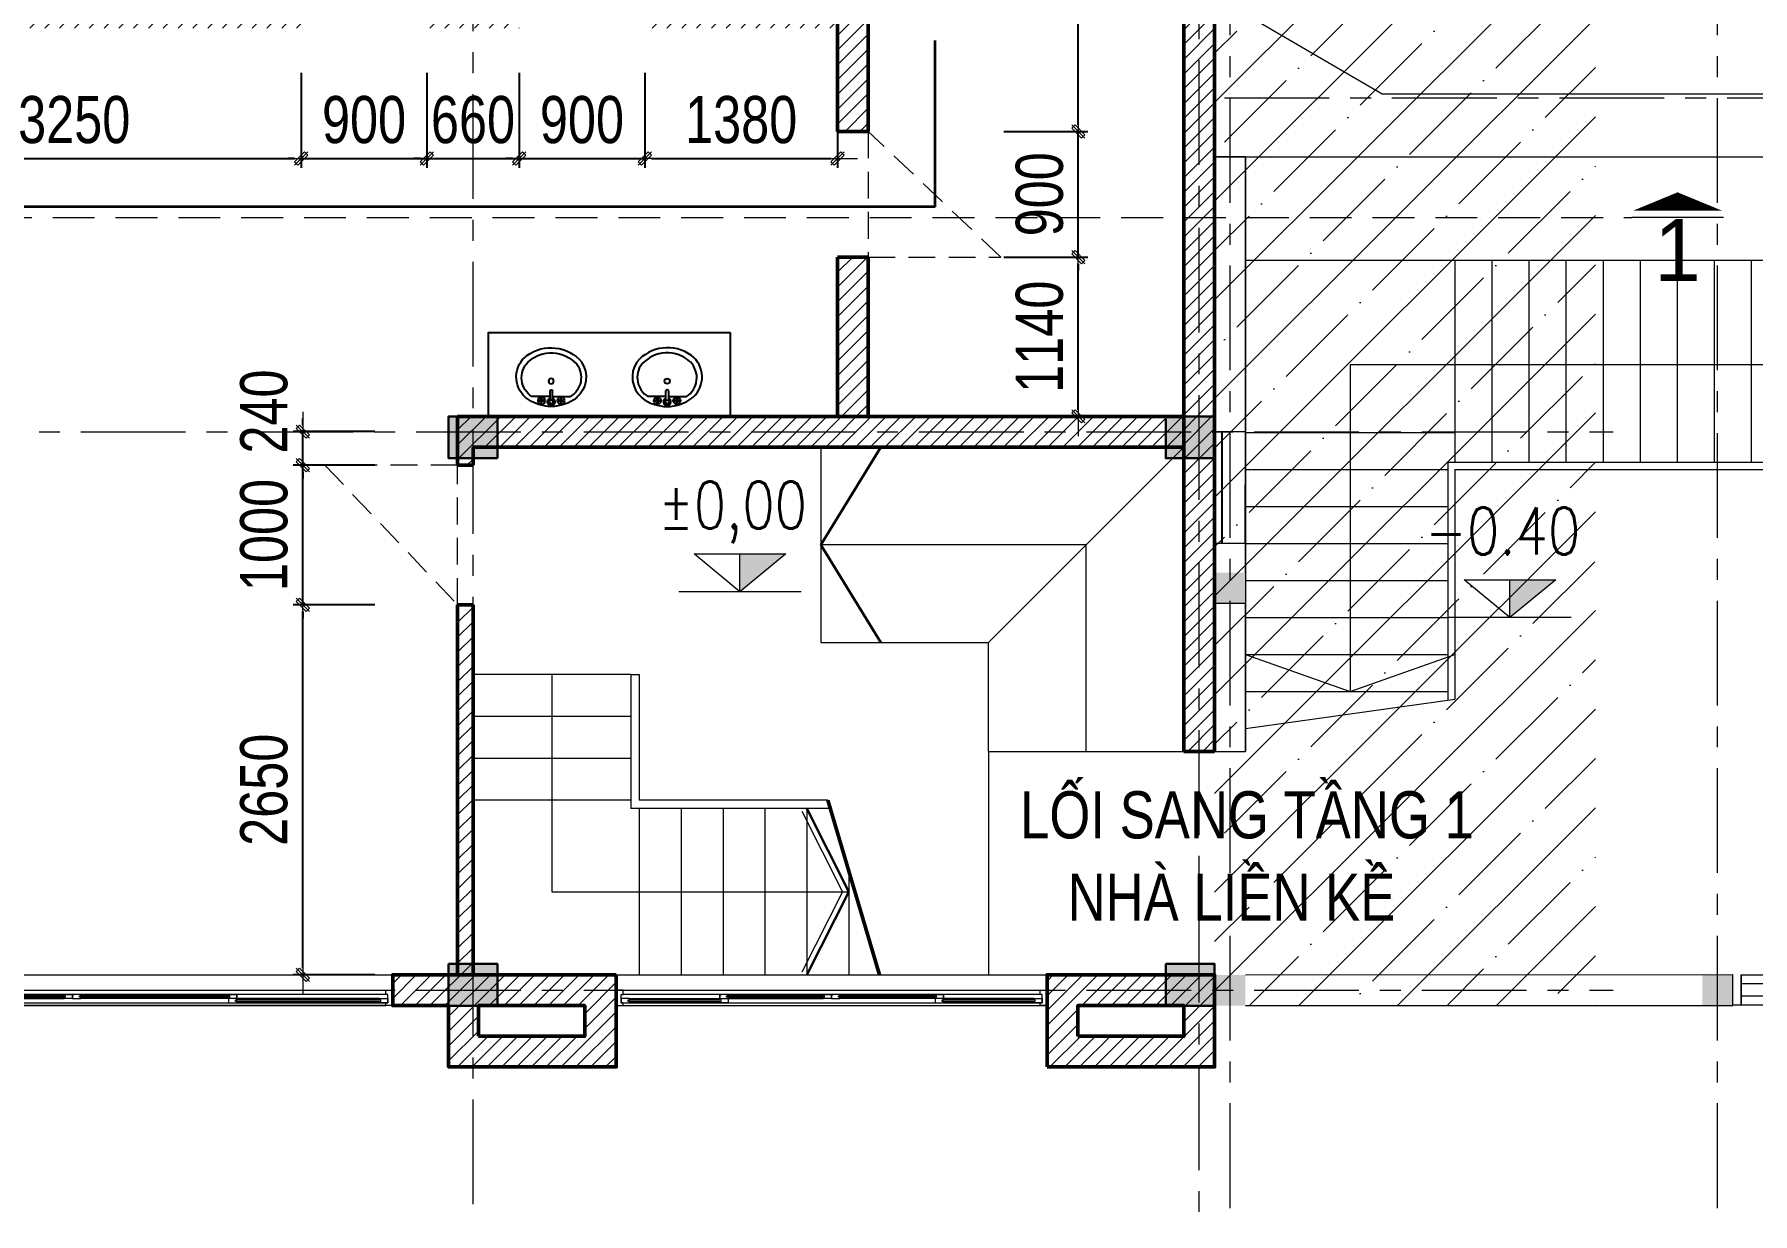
# Model space of a CAD drawing. Header units: millimetres. Extents: x 1109421 to 1726579, y -247837 to 144927.
# Drawn here: x 1579812 to 1592114, y -132245 to -123798 of the extents above; entities that cross this region are included whole.
import ezdxf
from ezdxf.enums import TextEntityAlignment as Align

# ---------------------------------------------------------------- set-up
doc = ezdxf.new("R2010")
doc.units = ezdxf.units.MM
doc.header["$LTSCALE"] = 600
doc.header["$MEASUREMENT"] = 0
for name, pattern in [('00_Hidden', [2.4, 1.6, -0.8]), ('CENTER', [2, 1.25, -0.25, 0.25, -0.25]), ('HIDDEN', [0.375, 0.25, -0.125])]:
    doc.linetypes.add(name, pattern=pattern)
doc.layers.get('0').update_dxf_attribs({"lineweight": 0})
doc.layers.get('Defpoints').update_dxf_attribs({"lineweight": 0})
for name, color, linetype, lineweight in [('0.15_Cua', 144, 'Continuous', 15), ('cat1', 30, 'Continuous', 50), ('cat2', 22, 'Continuous', 30), ('dim', 144, 'Continuous', 13), ('EG Net thay', 7, 'Continuous', 25), ('hatch1', 136, 'Continuous', 9), ('LC Khac', 4, 'Continuous', 9), ('LC MANH DUT', 35, 'HIDDEN', 5), ('LC Text1', 3, 'Continuous', 20), ('LC Text2', 7, 'Continuous', 25), ('manh1', 67, 'Continuous', 13), ('NET-CAT', 3, 'Continuous', 35), ('Noi that', 35, 'Continuous', 9), ('PCCC - CHUA CHAY - ONG D80', 30, 'Continuous', 35), ('thay1', 63, 'Continuous', 18), ('truc', 76, 'CENTER', 9)]:
    doc.layers.add(name, color=color, linetype=linetype, lineweight=lineweight)
doc.layers.add('MANH', color=147, linetype='Continuous')
doc.layers.add('TUONG', color=33, linetype='Continuous')
doc.styles.add('HOATBIF', font='hoatbif.shx', dxfattribs={"width": 0.8})
doc.styles.add('LC 1', font='VHAVANB.TTF')
doc.styles.add('T1', font='Vnsimli.shx', dxfattribs={"width": 0.8})
doc.styles.add('T2', font='VHARIAL.TTF', dxfattribs={"width": 0.8})
doc.dimstyles.new('1-135', dxfattribs={"dimscale": 135, "dimtxt": 2.5, "dimasz": 0.35, "dimexe": 0.5, "dimexo": 0, "dimgap": 0.8, "dimtad": 1, "dimdec": 0, "dimzin": 0, "dimdsep": 46, "dimtxsty": 'HOATBIF', "dimblk1": 'DOT', "dimblk2": 'DOT', "dimsah": 1, "dimcen": -1, "dimdle": 1, "dimclrd": 256, "dimclre": 256, "dimclrt": 4, "dimadec": 3, "dimazin": 2, "dimtfac": 0.333333, "dimtdec": 0, "dimtix": 1, "dimtmove": 2, "dimatfit": 3, "dimldrblk": 'DOT', "dimfxl": 1, "dimtvp": 0.833333, "dimtolj": 1, "dimtzin": 0, "dimarcsym": 0})

# ---------------------------------------------------------------- blocks, each defined once
blk = doc.blocks.new('CSDS')
at = {"layer": 'MANH'}
for p, q in [((-0.08, -0.72), (-1.37, -0.72)), ((-0.83, -0.4), (-0.77, -0.4)), ((-0.83, -0.44), (-0.77, -0.44)), ((-0.71, -0.33), (-0.71, -0.28)), ((-0.71, -0.55), (-0.71, -0.5)), ((-0.67, -0.28), (-0.67, -0.33)), ((-0.67, -0.5), (-0.67, -0.55)), ((-0.6, -0.4), (-0.55, -0.4)), ((-0.6, -0.44), (-0.55, -0.44)), ((-0.08, -1.12), (-0.08, -0.5)), ((0.1, -0.5), (0.1, -1.12)), ((0.1, -0.72), (1.38, -0.72)), ((0.57, -0.4), (0.63, -0.4)), ((0.57, -0.44), (0.63, -0.44)), ((0.69, -0.33), (0.69, -0.28)), ((0.69, -0.55), (0.69, -0.5)), ((0.73, -0.28), (0.73, -0.33)), ((0.73, -0.5), (0.73, -0.55)), ((0.8, -0.4), (0.85, -0.4)), ((0.8, -0.44), (0.85, -0.44))]:
    blk.add_line(p, q, dxfattribs=at)
for centre, major_axis, start_param, end_param in [((0.01, -2.93), (2.07, 2.07), 0.111462, 1.463911), ((-0.54, -2.11), (1.38, 1.38), 1.512976, 3.273685), ((-0.5, -2.07), (-1.14, 1.14), -0.214848, 1.559642), ((-0.69, -0.42), (0.186, 0.186), 5.497787, 11.780972), ((-0.86, -0.42), (0.0309, 0.0309), 5.497787, 11.780972), ((-0.69, -0.42), (0.0619, 0.0619), 5.497787, 11.780972), ((-0.69, -0.42), (-0.0464, 0.0464), 3.926991, 10.210176), ((-0.69, -0.24), (-0.0309, 0.0309), 3.926991, 10.210176), ((-0.69, -0.59), (-0.0309, 0.0309), 3.926991, 10.210176), ((-0.51, -0.42), (0.0309, 0.0309), 5.497787, 11.780972), ((0.01, -0.34), (0.191, 0.191), 4.257288, 9.879879), ((0.01, -0.34), (0.131, 0.131), 4.416969, 9.720198), ((0.01, -0.33), (0.0928, 0.0928), 5.497787, 11.780972), ((0.01, -1.12), (0.0619, 0.0619), 2.356282, 5.4977), ((0.71, -0.42), (0.186, 0.186), 5.497787, 11.780972), ((0.54, -0.42), (0.0309, 0.0309), 5.497787, 11.780972), ((0.71, -0.42), (0.0619, 0.0619), 5.497787, 11.780972), ((0.71, -0.42), (-0.0464, 0.0464), 3.926991, 10.210176), ((0.71, -0.24), (-0.0309, 0.0309), 3.926991, 10.210176), ((0.71, -0.59), (-0.0309, 0.0309), 3.926991, 10.210176), ((0.89, -0.42), (0.0309, 0.0309), 5.497787, 11.780972), ((0.55, -2.08), (1.13, 1.13), 4.862989, 6.520348), ((0.55, -2.12), (1.38, 1.38), 4.922045, 6.353974), ((0.01, -1.82), (0.134, 0.134), 5.497787, 11.780972), ((-0.02, -1.33), (-2.04, 2.04), 1.723621, 3.229353), ((0.01, -1.38), (1.74, 1.74), 3.187795, 4.763099)]:
    blk.add_ellipse(centre, major_axis=major_axis, ratio=1, start_param=start_param, end_param=end_param, dxfattribs=at)
blk = doc.blocks.new('COT BT')
at = {"layer": 'cat2', "ltscale": 2}
h = blk.add_hatch(color=256, dxfattribs=at)
h.dxf.hatch_style = 1
h.paths.add_polyline_path([(240, 190), (-110, 190), (-110, -110), (240, -110)])
blk.add_lwpolyline([(-110, 190), (240, 190), (240, -110), (-110, -110)], close=True, dxfattribs=at)
blk = doc.blocks.new('t 1')
at = {"layer": 'NET-CAT'}
for points in [[(-3380, -6035), (-3600, -6035), (-3600, -5815), (-3380, -5815)], [(-3380, -8915), (-3600, -8915), (-3600, -8695), (-3380, -8695)], [(110, -8915), (-110, -8915), (-110, -8695), (110, -8695)]]:
    blk.add_hatch(color=256, dxfattribs=at).paths.add_polyline_path(points)
at = {"layer": 'LC Khac', "ltscale": 5}
for p, q in [((2019, 4235), (-3150, 4235)), ((-3150, -1335), (-3150, 4235)), ((-2700, -1335), (-2700, 4235)), ((-2700, 4235), (2019, 4235)), ((-2700, -1335), (-3150, -1335)), ((2019, -1335), (-2700, -1335)), ((-3600, -1685), (-2400, -2385)), ((2019, -2030), (1400, -2385)), ((-2400, -2385), (1400, -2385)), ((-3380, -2835), (-3600, -2835)), ((-3600, -2835), (-3380, -2835)), ((-3380, -5185), (-3380, -2835)), ((-3380, -2835), (-1950, -2835)), ((-3380, -2835), (-3380, -7095)), ((-1950, -2835), (2019, -2835)), ((-3380, -3575), (1035, -3575)), ((-1880, -3575), (-1880, -5025)), ((-1615, -3575), (-1615, -5025)), ((-1350, -3575), (-1350, -5025)), ((-1085, -3575), (-1085, -5025)), ((-820, -3575), (-820, -5025)), ((-555, -3575), (-555, -5025)), ((-290, -3575), (-290, -5025)), ((-25, -3575), (-25, -5025)), ((240, -3575), (240, -5025)), ((505, -3575), (505, -5025)), ((770, -3575), (770, -5025)), ((1035, -3575), (1035, -5075)), ((1035, -3575), (2019, -3575)), ((1035, -4325), (-2630, -4325)), ((-2630, -4325), (-2630, -6665)), ((-3380, -4805), (-3600, -4805)), ((-3380, -4810), (-1880, -4810)), ((-3380, -5075), (-1930, -5075)), ((-3380, -5075), (-1930, -5075)), ((-1880, -5075), (-1880, -6720)), ((-1880, -5075), (1035, -5075)), ((-3380, -5340), (-1930, -5340)), ((-3600, -5605), (-3600, -6035)), ((-3380, -5605), (-3600, -5605)), ((-3380, -5815), (-3380, -5605)), ((-3380, -5605), (-1930, -5605)), ((-3380, -5870), (-1930, -5870)), ((-3380, -6135), (-1930, -6135)), ((-3380, -6400), (-1930, -6400)), ((-3380, -6665), (-1930, -6665)), ((-3380, -6930), (-1880, -6720)), ((-3380, -8695), (110, -8693)), ((-110, -8695), (-110, -8693))]:
    blk.add_line(p, q, dxfattribs=at)
for points in [[(2019, 6535), (-1950, 6535), (-1950, 5735), (-3600, 5735), (-3600, -4805)], [(-3600, 5735), (-1950, 5735), (-1950, 6535), (2019, 6535)], [(2019, 5276), (1400, 5385), (-2550, 5385), (-3600, 4685), (-3600, 5735)], [(1035, -5025), (-1930, -5025), (-1930, -6727)], [(-3380, -6400), (-2630, -6665), (-1880, -6400)], [(-3380, -8915), (110, -8915), (110, -8693)]]:
    blk.add_lwpolyline(points, dxfattribs=at)
blk.add_lwpolyline([(-3600, -6035), (-3600, -7095), (-3380, -7095), (-3380, -6035)], close=True, dxfattribs=at)
at = {"layer": 'MANH'}
for p, q in [((-3600, -4805), (-3600, -5605)), ((-3550, -4805), (-3550, -5605)), ((-3380, -5605), (-3380, -5185))]:
    blk.add_line(p, q, dxfattribs=at)
at = {"layer": 'MANH', "lineweight": 5, "ltscale": 5}
for p, q in [((110, -8913), (110, -8693)), ((170, -8693), (170, -8913)), ((170, -8913), (170, -8694)), ((170, -8694), (2019, -8694)), ((2019, -8760), (170, -8760)), ((2019, -8847), (170, -8847)), ((170, -8913), (110, -8913)), ((2019, -8913), (170, -8913))]:
    blk.add_line(p, q, dxfattribs=at)
at = {"layer": 'manh1', "ltscale": 5}
blk.add_lwpolyline([(2019, 7035), (2019, -69), (2447, -69), (1812, -322), (2019, -322), (2019, -9866)], dxfattribs=at)
at = {"layer": 'truc'}
for p, q in [((-3490, -10365), (-3490, 7020)), ((0, -10365), (0, 7020)), ((2019, -2415), (-3600, -2415))]:
    blk.add_line(p, q, dxfattribs=at)
blk.add_lwpolyline([(2019, 5386), (-3600, 5386)], dxfattribs=at)
at = {"layer": 'TUONG'}
for p, q in [((-1950, 5735), (-1950, 6535)), ((-1950, 6535), (2019, 6535)), ((-3600, 4685), (-2550, 5385)), ((-2550, 5385), (1400, 5385)), ((1400, 5385), (2019, 5276)), ((2019, 4185), (-2650, 4185)), ((-2650, -1285), (-2650, 4185)), ((-2650, -1285), (2019, -1285))]:
    blk.add_line(p, q, dxfattribs=at)
blk = doc.blocks.new('Caodo1')
at = {"layer": 'LC Text1'}
blk.add_hatch(color=256, dxfattribs=at).paths.add_polyline_path([(0, 200.2), (0, 0), (243.4, 200.2)])
for p, q in [((0, 0), (0, 200.2)), ((323.6, 0), (-323.6, 0))]:
    blk.add_line(p, q, dxfattribs=at)
blk.add_lwpolyline([(-243.4, 200.2), (243.4, 200.2), (0, 0), (0, 0)], close=True, dxfattribs=at)
at = {"layer": 'LC Text1', "style": 'T1', "width": 0.8}
blk.add_attdef('%%P0,00', text='', height=250, dxfattribs=at).set_placement((-39, 459.5), align=Align.MIDDLE_CENTER)
blk = doc.blocks.new('*U615')
for p, q in [((50, 0), (4535, 0)), ((50, -110), (4535, -110)), ((95, -20), (1116, -20)), ((1176, -50), (2232, -50)), ((1176, -80), (2232, -80)), ((3409, -50), (2352, -50)), ((3409, -80), (2352, -80)), ((4490, -20), (3469, -20)), ((4490, -50), (3469, -50))]:
    blk.add_line(p, q)
at = {"color": 8, "lineweight": 5}
for p, q in [((50, -20), (4535, -20)), ((4535, -80), (50, -80)), ((95, -30), (1116, -30)), ((95, -40), (1116, -40)), ((95, -50), (1116, -50)), ((1176, -60), (2232, -60)), ((1176, -70), (2232, -70)), ((3409, -60), (2352, -60)), ((3409, -70), (2352, -70)), ((4490, -30), (3469, -30)), ((4490, -40), (3469, -40))]:
    blk.add_line(p, q, dxfattribs=at)
for points in [[(50, -20), (35, -20), (35, -80), (50, -80), (50, -110), (0, -110), (0, 0), (0, 0), (0, 0), (50, 0), (50, -20), (35, -20)], [(4535, -20), (4550, -20), (4550, -80), (4535, -80), (4535, -110), (4585, -110), (4585, 0), (4585, 0), (4585, 0), (4535, 0), (4535, -20), (4550, -20)], [(95, -40), (95, -50), (35, -50), (35, -20), (95, -20), (95, -30), (85, -30), (85, -40), (95, -40)], [(1116, -40), (1116, -50), (1176, -50), (1176, -20), (1116, -20), (1116, -30), (1126, -30), (1126, -40), (1116, -40)], [(1176, -70), (1176, -80), (1116, -80), (1116, -50), (1176, -50), (1176, -60), (1166, -60), (1166, -70), (1176, -70)], [(1116, -50), (1116, -80), (1131, -80)], [(2232, -70), (2232, -80), (2292, -80), (2292, -50), (2232, -50), (2232, -60), (2242, -60), (2242, -70), (2232, -70)], [(2292, -50), (2292, -80), (2277, -80)], [(2292, -50), (2292, -80), (2307, -80)], [(2352, -70), (2352, -80), (2292, -80), (2292, -50), (2352, -50), (2352, -60), (2342, -60), (2342, -70), (2352, -70)], [(3469, -40), (3469, -50), (3409, -50), (3409, -20), (3469, -20), (3469, -30), (3459, -30), (3459, -40), (3469, -40)], [(3409, -70), (3409, -80), (3469, -80), (3469, -50), (3409, -50), (3409, -60), (3419, -60), (3419, -70), (3409, -70)], [(3469, -50), (3469, -80), (3454, -80)], [(4490, -40), (4490, -50), (4550, -50), (4550, -20), (4490, -20), (4490, -30), (4500, -30), (4500, -40), (4490, -40)]]:
    blk.add_lwpolyline(points)
for centre, start, end in [((94, -32), 14.2151, 83.5658), ((94, -38), 276.4342, 345.7849), ((1117, -32), 96.4342, 165.7849), ((1117, -38), 194.2151, 263.5658), ((1175, -62), 14.2151, 83.5658), ((1175, -68), 276.4342, 345.7849), ((2233, -62), 96.4342, 165.7849), ((2233, -68), 194.2151, 263.5658), ((2352, -62), 14.2151, 83.5658), ((2352, -68), 276.4342, 345.7849), ((3410, -62), 96.4342, 165.7849), ((3410, -68), 194.2151, 263.5658), ((3468, -32), 14.2151, 83.5658), ((3468, -38), 276.4342, 345.7849), ((4491, -32), 96.4342, 165.7849), ((4491, -38), 194.2151, 263.5658)]:
    blk.add_arc(centre, 8.25, start, end, dxfattribs=at)
blk = doc.blocks.new('*U614')
for p, q in [((50, 0), (3035, 0)), ((50, -110), (3035, -110)), ((95, -20), (741, -20)), ((801, -50), (1482, -50)), ((801, -80), (1482, -80)), ((2284, -50), (1602, -50)), ((2284, -80), (1602, -80)), ((2990, -20), (2344, -20)), ((2990, -50), (2344, -50))]:
    blk.add_line(p, q)
at = {"color": 8, "lineweight": 5}
for p, q in [((50, -20), (3035, -20)), ((3035, -80), (50, -80)), ((95, -30), (741, -30)), ((95, -40), (741, -40)), ((95, -50), (741, -50)), ((801, -60), (1482, -60)), ((801, -70), (1482, -70)), ((2284, -60), (1602, -60)), ((2284, -70), (1602, -70)), ((2990, -30), (2344, -30)), ((2990, -40), (2344, -40))]:
    blk.add_line(p, q, dxfattribs=at)
for points in [[(50, -20), (35, -20), (35, -80), (50, -80), (50, -110), (0, -110), (0, 0), (0, 0), (0, 0), (50, 0), (50, -20), (35, -20)], [(3035, -20), (3050, -20), (3050, -80), (3035, -80), (3035, -110), (3085, -110), (3085, 0), (3085, 0), (3085, 0), (3035, 0), (3035, -20), (3050, -20)], [(95, -40), (95, -50), (35, -50), (35, -20), (95, -20), (95, -30), (85, -30), (85, -40), (95, -40)], [(741, -40), (741, -50), (801, -50), (801, -20), (741, -20), (741, -30), (751, -30), (751, -40), (741, -40)], [(801, -70), (801, -80), (741, -80), (741, -50), (801, -50), (801, -60), (791, -60), (791, -70), (801, -70)], [(741, -50), (741, -80), (756, -80)], [(1482, -70), (1482, -80), (1542, -80), (1542, -50), (1482, -50), (1482, -60), (1492, -60), (1492, -70), (1482, -70)], [(1542, -50), (1542, -80), (1527, -80)], [(1542, -50), (1542, -80), (1557, -80)], [(1602, -70), (1602, -80), (1542, -80), (1542, -50), (1602, -50), (1602, -60), (1592, -60), (1592, -70), (1602, -70)], [(2344, -40), (2344, -50), (2284, -50), (2284, -20), (2344, -20), (2344, -30), (2334, -30), (2334, -40), (2344, -40)], [(2284, -70), (2284, -80), (2344, -80), (2344, -50), (2284, -50), (2284, -60), (2294, -60), (2294, -70), (2284, -70)], [(2344, -50), (2344, -80), (2329, -80)], [(2990, -40), (2990, -50), (3050, -50), (3050, -20), (2990, -20), (2990, -30), (3000, -30), (3000, -40), (2990, -40)]]:
    blk.add_lwpolyline(points)
for centre, start, end in [((94, -32), 14.2151, 83.5658), ((94, -38), 276.4342, 345.7849), ((742, -32), 96.4342, 165.7849), ((742, -38), 194.2151, 263.5658), ((800, -62), 14.2151, 83.5658), ((800, -68), 276.4342, 345.7849), ((1483, -62), 96.4342, 165.7849), ((1483, -68), 194.2151, 263.5658), ((1602, -62), 14.2151, 83.5658), ((1602, -68), 276.4342, 345.7849), ((2285, -62), 96.4342, 165.7849), ((2285, -68), 194.2151, 263.5658), ((2343, -32), 14.2151, 83.5658), ((2343, -38), 276.4342, 345.7849), ((2991, -32), 96.4342, 165.7849), ((2991, -38), 194.2151, 263.5658)]:
    blk.add_arc(centre, 8.25, start, end, dxfattribs=at)
blk = doc.blocks.new('DOT')
at = {"layer": 'dim'}
for p, q in [((-3, 0), (3, 0)), ((-1, -1), (1, 1))]:
    blk.add_line(p, q, dxfattribs=at)
blk.add_lwpolyline([(0.5, 1), (-1, -0.5), (-0.5, -1), (1, 0.5)], close=True, dxfattribs=at)
blk = doc.blocks.new('*D1443')
at = {"layer": 'Defpoints', "color": 0, "transparency": 16777216}
for p in [(1578472, -124075), (1581722, -124075), (1581722, -124687)]:
    blk.add_point(p, dxfattribs=at)
at = {"layer": 'dim', "lineweight": -2, "transparency": 16777216}
for p, q in [((1578472, -124075), (1578472, -124755)), ((1581722, -124075), (1581722, -124755)), ((1578519, -124687), (1581675, -124687))]:
    blk.add_line(p, q, dxfattribs=at)
at = {"layer": 'dim', "lineweight": -2, "transparency": 16777216, "xscale": 47.25, "yscale": 47.25, "zscale": 47.25, "rotation": 180}
blk.add_blockref('DOT', (1578472, -124687), dxfattribs=at)
at = {"layer": 'dim', "lineweight": -2, "transparency": 16777216, "xscale": 47.25, "yscale": 47.25, "zscale": 47.25}
blk.add_blockref('DOT', (1581722, -124687), dxfattribs=at)
at = {"layer": 'dim', "color": 4, "transparency": 16777216, "insert": (1580097, -124411), "char_height": 337.5, "attachment_point": 5, "style": 'HOATBIF'}
blk.add_mtext('\\A1;3250', dxfattribs=at)
blk = doc.blocks.new('_Dot')
at = {"color": 0, "linetype": 'ByBlock', "lineweight": -2}
blk.add_line((-0.5, 0), (-1, 0), dxfattribs=at)
at = {"color": 0, "linetype": 'ByBlock', "const_width": 0.5}
blk.add_lwpolyline([(-0.25, 0, 1), (0.25, 0, 1)], format="xyb", close=True, dxfattribs=at)
blk = doc.blocks.new('*D1444')
at = {"layer": 'Defpoints', "color": 0, "transparency": 16777216}
for p in [(1581722, -124075), (1582622, -124075), (1582622, -124687)]:
    blk.add_point(p, dxfattribs=at)
at = {"layer": 'dim', "lineweight": -2, "transparency": 16777216}
for p, q in [((1581722, -124075), (1581722, -124755)), ((1582622, -124075), (1582622, -124755)), ((1581675, -124687), (1581628, -124687)), ((1581722, -124687), (1582622, -124687)), ((1582669, -124687), (1582717, -124687))]:
    blk.add_line(p, q, dxfattribs=at)
at = {"layer": 'dim', "lineweight": -2, "transparency": 16777216, "xscale": 47.25, "yscale": 47.25, "zscale": 47.25}
blk.add_blockref('DOT', (1581722, -124687), dxfattribs=at)
at = {"layer": 'dim', "lineweight": -2, "transparency": 16777216, "xscale": 47.25, "yscale": 47.25, "zscale": 47.25, "rotation": 180}
blk.add_blockref('DOT', (1582622, -124687), dxfattribs=at)
at = {"layer": 'dim', "color": 4, "transparency": 16777216, "insert": (1582172, -124411), "char_height": 337.5, "attachment_point": 5, "style": 'HOATBIF'}
blk.add_mtext('\\A1;900', dxfattribs=at)
blk = doc.blocks.new('*D1445')
at = {"layer": 'Defpoints', "color": 0, "transparency": 16777216}
for p in [(1582622, -124075), (1583282, -124075), (1583282, -124687)]:
    blk.add_point(p, dxfattribs=at)
at = {"layer": 'dim', "lineweight": -2, "transparency": 16777216}
for p, q in [((1582622, -124075), (1582622, -124755)), ((1583282, -124075), (1583282, -124755)), ((1582575, -124687), (1582528, -124687)), ((1582622, -124687), (1583282, -124687)), ((1583329, -124687), (1583377, -124687))]:
    blk.add_line(p, q, dxfattribs=at)
at = {"layer": 'dim', "lineweight": -2, "transparency": 16777216, "xscale": 47.25, "yscale": 47.25, "zscale": 47.25}
blk.add_blockref('DOT', (1582622, -124687), dxfattribs=at)
at = {"layer": 'dim', "lineweight": -2, "transparency": 16777216, "xscale": 47.25, "yscale": 47.25, "zscale": 47.25, "rotation": 180}
blk.add_blockref('DOT', (1583282, -124687), dxfattribs=at)
at = {"layer": 'dim', "color": 4, "transparency": 16777216, "insert": (1582952, -124411), "char_height": 337.5, "attachment_point": 5, "style": 'HOATBIF'}
blk.add_mtext('\\A1;660', dxfattribs=at)
blk = doc.blocks.new('*D1446')
at = {"layer": 'Defpoints', "color": 0, "transparency": 16777216}
for p in [(1583282, -124075), (1584182, -124075), (1584182, -124687)]:
    blk.add_point(p, dxfattribs=at)
at = {"layer": 'dim', "lineweight": -2, "transparency": 16777216}
for p, q in [((1583282, -124075), (1583282, -124755)), ((1584182, -124075), (1584182, -124755)), ((1583235, -124687), (1583188, -124687)), ((1583282, -124687), (1584182, -124687)), ((1584229, -124687), (1584277, -124687))]:
    blk.add_line(p, q, dxfattribs=at)
at = {"layer": 'dim', "lineweight": -2, "transparency": 16777216, "xscale": 47.25, "yscale": 47.25, "zscale": 47.25}
blk.add_blockref('DOT', (1583282, -124687), dxfattribs=at)
at = {"layer": 'dim', "lineweight": -2, "transparency": 16777216, "xscale": 47.25, "yscale": 47.25, "zscale": 47.25, "rotation": 180}
blk.add_blockref('DOT', (1584182, -124687), dxfattribs=at)
at = {"layer": 'dim', "color": 4, "transparency": 16777216, "insert": (1583732, -124411), "char_height": 337.5, "attachment_point": 5, "style": 'HOATBIF'}
blk.add_mtext('\\A1;900', dxfattribs=at)
blk = doc.blocks.new('*D1447')
at = {"layer": 'Defpoints', "color": 0, "transparency": 16777216}
for p in [(1584182, -124075), (1585562, -124075), (1585562, -124687)]:
    blk.add_point(p, dxfattribs=at)
at = {"layer": 'dim', "lineweight": -2, "transparency": 16777216}
for p, q in [((1584182, -124075), (1584182, -124755)), ((1585562, -124075), (1585562, -124755)), ((1584229, -124687), (1585515, -124687))]:
    blk.add_line(p, q, dxfattribs=at)
at = {"layer": 'dim', "lineweight": -2, "transparency": 16777216, "xscale": 47.25, "yscale": 47.25, "zscale": 47.25, "rotation": 180}
blk.add_blockref('DOT', (1584182, -124687), dxfattribs=at)
at = {"layer": 'dim', "lineweight": -2, "transparency": 16777216, "xscale": 47.25, "yscale": 47.25, "zscale": 47.25}
blk.add_blockref('DOT', (1585562, -124687), dxfattribs=at)
at = {"layer": 'dim', "color": 4, "transparency": 16777216, "insert": (1584872, -124411), "char_height": 337.5, "attachment_point": 5, "style": 'HOATBIF'}
blk.add_mtext('\\A1;1380', dxfattribs=at)
blk = doc.blocks.new('*D1448')
at = {"layer": 'Defpoints', "color": 0, "transparency": 16777216}
for p in [(1581733, -127884), (1582249, -127884), (1582249, -130534)]:
    blk.add_point(p, dxfattribs=at)
at = {"layer": 'dim', "lineweight": -2, "transparency": 16777216}
for p, q in [((1582249, -127884), (1581665, -127884)), ((1581733, -130487), (1581733, -127932)), ((1582249, -130534), (1581665, -130534))]:
    blk.add_line(p, q, dxfattribs=at)
at = {"layer": 'dim', "lineweight": -2, "transparency": 16777216, "xscale": 47.25, "yscale": 47.25, "zscale": 47.25}
for p, rotation in [((1581733, -127884), 90), ((1581733, -130534), 270)]:
    blk.add_blockref('DOT', p, dxfattribs=dict(at, rotation=rotation))
at = {"layer": 'dim', "color": 4, "transparency": 16777216, "insert": (1581456, -129209), "char_height": 337.5, "attachment_point": 5, "rotation": 90, "style": 'HOATBIF'}
blk.add_mtext('\\A1;2650', dxfattribs=at)
blk = doc.blocks.new('*D1449')
at = {"layer": 'Defpoints', "color": 0, "transparency": 16777216}
for p in [(1581733, -126884), (1582249, -126884), (1582249, -127884)]:
    blk.add_point(p, dxfattribs=at)
at = {"layer": 'dim', "lineweight": -2, "transparency": 16777216}
for p, q in [((1581733, -126837), (1581733, -126790)), ((1582249, -126884), (1581665, -126884)), ((1581733, -127884), (1581733, -126884)), ((1582249, -127884), (1581665, -127884)), ((1581733, -127932), (1581733, -127979))]:
    blk.add_line(p, q, dxfattribs=at)
at = {"layer": 'dim', "lineweight": -2, "transparency": 16777216, "xscale": 47.25, "yscale": 47.25, "zscale": 47.25}
for p, rotation in [((1581733, -126884), 270), ((1581733, -127884), 90)]:
    blk.add_blockref('DOT', p, dxfattribs=dict(at, rotation=rotation))
at = {"layer": 'dim', "color": 4, "transparency": 16777216, "insert": (1581456, -127384), "char_height": 337.5, "attachment_point": 5, "rotation": 90, "style": 'HOATBIF'}
blk.add_mtext('\\A1;1000', dxfattribs=at)
blk = doc.blocks.new('*D1450')
at = {"layer": 'Defpoints', "color": 0, "transparency": 16777216}
for p in [(1581733, -126644), (1582249, -126644), (1582249, -126884)]:
    blk.add_point(p, dxfattribs=at)
at = {"layer": 'dim', "lineweight": -2, "transparency": 16777216}
for p, q in [((1581733, -126597), (1581733, -126550)), ((1582249, -126644), (1581665, -126644)), ((1581733, -126884), (1581733, -126644)), ((1582249, -126884), (1581665, -126884)), ((1581733, -126932), (1581733, -126979))]:
    blk.add_line(p, q, dxfattribs=at)
at = {"layer": 'dim', "lineweight": -2, "transparency": 16777216, "xscale": 47.25, "yscale": 47.25, "zscale": 47.25}
for p, rotation in [((1581733, -126644), 270), ((1581733, -126884), 90)]:
    blk.add_blockref('DOT', p, dxfattribs=dict(at, rotation=rotation))
at = {"layer": 'dim', "color": 4, "transparency": 16777216, "insert": (1581456, -126500), "char_height": 337.5, "attachment_point": 5, "rotation": 90, "style": 'HOATBIF'}
blk.add_mtext('\\A1;240', dxfattribs=at)
blk = doc.blocks.new('*D1451')
at = {"layer": 'Defpoints', "color": 0, "transparency": 16777216}
for p in [(1586753, -125394), (1587286, -125394), (1586753, -126534)]:
    blk.add_point(p, dxfattribs=at)
at = {"layer": 'dim', "lineweight": -2, "transparency": 16777216}
for p, q in [((1586753, -125394), (1587353, -125394)), ((1587286, -126487), (1587286, -125442)), ((1586753, -126534), (1587353, -126534))]:
    blk.add_line(p, q, dxfattribs=at)
at = {"layer": 'dim', "lineweight": -2, "transparency": 16777216, "xscale": 47.25, "yscale": 47.25, "zscale": 47.25}
for p, rotation in [((1587286, -125394), 90), ((1587286, -126534), 270)]:
    blk.add_blockref('DOT', p, dxfattribs=dict(at, rotation=rotation))
at = {"layer": 'dim', "color": 4, "transparency": 16777216, "insert": (1587009, -125964), "char_height": 337.5, "attachment_point": 5, "rotation": 90, "style": 'HOATBIF'}
blk.add_mtext('\\A1;1140', dxfattribs=at)
blk = doc.blocks.new('*D1452')
at = {"layer": 'Defpoints', "color": 0, "transparency": 16777216}
for p in [(1586753, -124494), (1587286, -124494), (1586753, -125394)]:
    blk.add_point(p, dxfattribs=at)
at = {"layer": 'dim', "lineweight": -2, "transparency": 16777216}
for p, q in [((1586753, -124494), (1587353, -124494)), ((1587286, -124447), (1587286, -124400)), ((1587286, -125394), (1587286, -124494)), ((1586753, -125394), (1587353, -125394)), ((1587286, -125442), (1587286, -125489))]:
    blk.add_line(p, q, dxfattribs=at)
at = {"layer": 'dim', "lineweight": -2, "transparency": 16777216, "xscale": 47.25, "yscale": 47.25, "zscale": 47.25}
for p, rotation in [((1587286, -124494), 270), ((1587286, -125394), 90)]:
    blk.add_blockref('DOT', p, dxfattribs=dict(at, rotation=rotation))
at = {"layer": 'dim', "color": 4, "transparency": 16777216, "insert": (1587009, -124944), "char_height": 337.5, "attachment_point": 5, "rotation": 90, "style": 'HOATBIF'}
blk.add_mtext('\\A1;900', dxfattribs=at)
blk = doc.blocks.new('*D1453')
at = {"layer": 'Defpoints', "color": 0, "transparency": 16777216}
for p in [(1586753, -118754), (1587286, -118754), (1586753, -124494)]:
    blk.add_point(p, dxfattribs=at)
at = {"layer": 'dim', "lineweight": -2, "transparency": 16777216}
for p, q in [((1586753, -118754), (1587353, -118754)), ((1587286, -124447), (1587286, -118802)), ((1586753, -124494), (1587353, -124494))]:
    blk.add_line(p, q, dxfattribs=at)
at = {"layer": 'dim', "lineweight": -2, "transparency": 16777216, "xscale": 47.25, "yscale": 47.25, "zscale": 47.25}
for p, rotation in [((1587286, -118754), 90), ((1587286, -124494), 270)]:
    blk.add_blockref('DOT', p, dxfattribs=dict(at, rotation=rotation))
at = {"layer": 'dim', "color": 4, "transparency": 16777216, "insert": (1587009, -121624), "char_height": 337.5, "attachment_point": 5, "rotation": 90, "style": 'HOATBIF'}
blk.add_mtext('\\A1;5740', dxfattribs=at)
blk = doc.blocks.new('cat11')
at = {"layer": 'LC Khac', "color": 1, "ltscale": 2}
blk.add_line((0, 0), (0, 485.5), dxfattribs=at)
blk.add_lwpolyline([(-134, 242.7, 0, 471.4, 0), (-36.6, 242.7, 275, 275, 0)], format="xyseb", dxfattribs=at)
at = {"ltscale": 2, "style": 'LC 1'}
blk.add_attdef('A', text='', height=330, dxfattribs=at).set_placement((178.5, 242.7), align=Align.MIDDLE_CENTER)

msp = doc.modelspace()

# ---------------------------------------------------------------- hatches: boundary and pattern name
at = {"layer": 'hatch1'}
h = msp.add_hatch(dxfattribs=at)
h.set_pattern_fill('ANSI35', color=256, scale=2000)
h.set_pattern_definition([(45, (-497103.6, -175305.75), (-353.55339, 353.55339), []), (45, (-496750.03, -175305.75), (-353.55339, 353.55339), [625, -125, 0, -125])])
h.paths.add_polyline_path([(1590988, -115304.3), (1589912.1, -115304.3), (1589912.1, -116104.3), (1588262.1, -116104.3), (1588262.1, -130754.3), (1590988, -130754.3), (1590988, -122162.1), (1590781, -122162.1), (1591416, -121909.1), (1590988, -121909.1)])
h.paths.add_polyline_path([(1589001.8, -122688.2), (1590501.8, -122688.2), (1590501.8, -122045.4), (1589001.8, -122045.4)], flags=24)
h.paths.add_polyline_path([(1588603.8, -122167.9), (1590832.5, -122167.9), (1590832.5, -121517.7), (1588603.8, -121517.7)], flags=24)
h = msp.add_hatch(dxfattribs=at)
h.set_pattern_fill('ANSI31', color=256, scale=600)
h.set_pattern_definition([(45, (-474828.27, -175305.75), (-53.0330086, 53.0330086), [])])
h.paths.add_polyline_path([(1547522.1, -130534.3), (1547122.1, -130534.3), (1546462.1, -130534.3), (1546462.1, -126244.3), (1546242.1, -126244.3), (1546242.1, -130754.3), (1546242.1, -130974.3), (1547122.1, -130974.3), (1547122.1, -130754.3), (1547522.1, -130754.3)])
h.paths.add_polyline_path([(1553192.1, -130534.3), (1552792.1, -130534.3), (1551912.1, -130534.3), (1551512.1, -130534.3), (1551512.1, -130754.3), (1551912.1, -130754.3), (1551912.1, -130974.3), (1552792.1, -130974.3), (1552792.1, -130754.3), (1553192.1, -130754.3)])
h.paths.add_polyline_path([(1557912.1, -130534.3), (1557512.1, -130534.3), (1557512.1, -130754.3), (1557912.1, -130754.3), (1557912.1, -130974.3), (1558792.1, -130974.3), (1558792.1, -130754.3), (1559192.1, -130754.3), (1559192.1, -130534.3), (1558792.1, -130534.3)])
h.paths.add_polyline_path([(1563512.1, -130754.3), (1563512.1, -130534.3), (1562632.1, -130534.3), (1562232.1, -130534.3), (1562232.1, -130754.3), (1562632.1, -130754.3), (1562632.1, -130974.3), (1563512.1, -130974.3)])
h.paths.add_polyline_path([(1563182.1, -126534.3), (1562962.1, -126534.3), (1562962.1, -130534.3), (1563182.1, -130534.3)])
h.paths.add_polyline_path([(1566192.1, -130534.3), (1565312.1, -130534.3), (1565312.1, -130754.3), (1565312.1, -130974.3), (1566192.1, -130974.3)])
h.paths.add_polyline_path([(1571792.1, -130534.3), (1571392.1, -130534.3), (1570512.1, -130534.3), (1570512.1, -130754.3), (1570512.1, -130974.3), (1571392.1, -130974.3), (1571392.1, -130754.3), (1571792.1, -130754.3)])
h.paths.add_polyline_path([(1577792.1, -130534.3), (1577392.1, -130534.3), (1576512.1, -130534.3), (1576112.1, -130534.3), (1576112.1, -130754.3), (1576512.1, -130754.3), (1576512.1, -130974.3), (1577392.1, -130974.3), (1577392.1, -130754.3), (1577792.1, -130754.3)])
h.paths.add_polyline_path([(1583977.1, -130534.3), (1582377.1, -130534.3), (1582377.1, -130754.3), (1582777.1, -130754.3), (1582777.1, -131194.3), (1583977.1, -131194.3)])
h.paths.add_polyline_path([(1583751.6, -130754.3), (1583751.6, -130974.3), (1582991.6, -130974.3), (1582991.6, -130754.3)], flags=16)
h.paths.add_polyline_path([(1588262.1, -130534.3), (1587062.1, -130534.3), (1587062.1, -131194.3), (1588262.1, -131194.3)])
h.paths.add_polyline_path([(1588042.1, -130754.3), (1588042.1, -130974.3), (1587282.1, -130974.3), (1587282.1, -130754.3)], flags=16)
h.paths.add_polyline_path([(1582952.1, -127884.3), (1582842.1, -127884.3), (1582842.1, -130534.3), (1582952.1, -130534.3)])
h.paths.add_polyline_path([(1588042.1, -126534.3), (1582842.1, -126534.3), (1582842.1, -126884.3), (1582952.1, -126884.3), (1582952.1, -126754.3), (1588042.1, -126754.3)], flags=17)
h.paths.add_polyline_path([(1585782.1, -125394.3), (1585562.1, -125394.3), (1585562.1, -126534.3), (1585782.1, -126534.3)], flags=17)
h.paths.add_polyline_path([(1588262.1, -118534.3), (1546242.1, -118534.3), (1546242.1, -124044.3), (1546462.1, -124044.3), (1546462.1, -123754.3), (1547952.1, -123754.3), (1547952.1, -123644.3), (1546462.1, -123644.3), (1546462.1, -118754.3), (1550337.1, -118754.3), (1550337.1, -123644.3), (1549252.1, -123644.3), (1549252.1, -123754.3), (1550337.1, -123754.3), (1550447.1, -123754.3), (1552637.1, -123754.3), (1552637.1, -123644.3), (1550447.1, -123644.3), (1550447.1, -118754.3), (1554257.1, -118754.3), (1554257.1, -123644.3), (1553937.1, -123644.3), (1553937.1, -123754.3), (1554257.1, -123754.3), (1554367.1, -123754.3), (1555977.1, -123754.3), (1555977.1, -123644.3), (1554367.1, -123644.3), (1554367.1, -118754.3), (1558242.1, -118754.3), (1558242.1, -123644.3), (1557277.1, -123644.3), (1557277.1, -123754.3), (1561742.1, -123754.3), (1561742.1, -123644.3), (1558462.1, -123644.3), (1558462.1, -118754.3), (1562962.1, -118754.3), (1562962.1, -123644.3), (1562742.1, -123644.3), (1562742.1, -123754.3), (1563583.9, -123754.3), (1563803.9, -123534.3), (1563182.1, -123534.3), (1563182.1, -118754.3), (1565642.1, -118754.3), (1565642.1, -123534.3), (1564963.9, -123534.3), (1565183.9, -123754.3), (1565862.1, -123754.3), (1568072.1, -123754.3), (1568072.1, -123644.3), (1565862.1, -123644.3), (1565862.1, -118754.3), (1570842.1, -118754.3), (1570842.1, -123644.3), (1571062.1, -123644.3), (1571062.1, -118754.3), (1575462.1, -118754.3), (1575462.1, -123644.3), (1573972.1, -123644.3), (1573972.1, -123754.3), (1577172.1, -123754.3), (1577172.1, -123644.3), (1575572.1, -123644.3), (1575572.1, -118754.3), (1580122.1, -118754.3), (1580122.1, -123644.3), (1578472.1, -123644.3), (1578472.1, -123754.3), (1579842.1, -123754.3), (1581722.1, -123754.3), (1581722.1, -123534.3), (1580342.1, -123534.3), (1580342.1, -118754.3), (1582842.1, -118754.3), (1582842.1, -123534.3), (1582622.1, -123534.3), (1582622.1, -123754.3), (1583282.1, -123754.3), (1583282.1, -123534.3), (1583062.1, -123534.3), (1583062.1, -118754.3), (1585562.1, -118754.3), (1585562.1, -124494.3), (1585782.1, -124494.3), (1585782.1, -118754.3), (1588042.1, -118754.3), (1588042.1, -128934.3), (1588262.1, -128934.3)])
h.paths.add_polyline_path([(1585562.1, -123534.3), (1584182.1, -123534.3), (1584182.1, -123754.3), (1585562.1, -123754.3)], flags=17)
h.paths.add_polyline_path([(1572672.1, -123644.3), (1569372.1, -123644.3), (1569372.1, -123754.3), (1572672.1, -123754.3)], flags=17)

# ---------------------------------------------------------------- linework, layer by layer
at = {"layer": 'cat1'}
for p, q in [((1588262.1, -118534.3), (1588262.1, -128934.3)), ((1585562.1, -124494.3), (1585562.1, -118754.3)), ((1585782.1, -124494.3), (1585782.1, -118754.3)), ((1588042.1, -128934.3), (1588042.1, -118754.3)), ((1585562.1, -124494.3), (1585782.1, -124494.3)), ((1585562.1, -126534.3), (1585562.1, -125394.3)), ((1585782.1, -125394.3), (1585562.1, -125394.3)), ((1585782.1, -126534.3), (1585782.1, -125394.3)), ((1582842.1, -126534.3), (1588042.1, -126534.3)), ((1582842.1, -126534.3), (1582842.1, -126884.3)), ((1582952.1, -126754.3), (1588042.1, -126754.3)), ((1582952.1, -126754.3), (1582952.1, -126884.3)), ((1582842.1, -126884.3), (1582952.1, -126884.3)), ((1582842.1, -127884.3), (1582842.1, -130534.3)), ((1582842.1, -127884.3), (1582952.1, -127884.3)), ((1582952.1, -127884.3), (1582952.1, -130534.3)), ((1588262.1, -128934.3), (1588042.1, -128934.3))]:
    msp.add_line(p, q, dxfattribs=at)
msp.add_lwpolyline([(1585492.1, -129284.3), (1585862.1, -130534.3)], dxfattribs=at)
for points in [[(1583977.1, -130534.3), (1583977.1, -131194.3), (1582777.1, -131194.3), (1582777.1, -130754.3), (1582377.1, -130754.3), (1582377.1, -130534.3)], [(1587062.1, -131194.3), (1588262.1, -131194.3), (1588262.1, -130534.3), (1587062.1, -130534.3)], [(1582991.6, -130974.3), (1583751.6, -130974.3), (1583751.6, -130754.3), (1582991.6, -130754.3)], [(1587282.1, -130974.3), (1588042.1, -130974.3), (1588042.1, -130754.3), (1587282.1, -130754.3)]]:
    msp.add_lwpolyline(points, close=True, dxfattribs=at)
at = {"layer": 'cat2'}
for p in [(1585873.1, -126754.3), (1585873.1, -128154.3)]:
    msp.add_line(p, (1585442.1, -127454.3), dxfattribs=at)
msp.add_lwpolyline([(1585342.1, -129344.3), (1585642.1, -129939.3), (1585342.1, -130534.3)], dxfattribs=at)
at = {"layer": 'EG Net thay', "ltscale": 250}
msp.add_lwpolyline([(1584792.1, -125934.3), (1584792.1, -126534.3), (1583062.1, -126534.3), (1583062.1, -125934.3), (1583617.1, -125934.3)], close=True, dxfattribs=at)
at = {"layer": 'hatch1'}
for points in [[(1587342.5, -128934.3), (1587342.1, -127454.3), (1585442.1, -127454.3), (1585873.1, -126754.3)], [(1585306.4, -129362.3), (1585597.3, -129939.3), (1585306.4, -130516.3)]]:
    msp.add_lwpolyline(points, dxfattribs=at)
at = {"layer": 'LC MANH DUT', "ltscale": 2}
msp.add_line((1542592.7, -125110.6), (1591248.9, -125110.6), dxfattribs=at)
at = {"layer": 'manh1'}
for p, q in [((1583517.1, -128384.3), (1583517.1, -129939.3)), ((1583517.1, -129939.3), (1585642.1, -129939.3))]:
    msp.add_line(p, q, dxfattribs=at)
at = {"layer": 'Noi that', "linetype": '00_Hidden', "ltscale": 0.2}
for p, q in [((1585782.1, -124494.3), (1585782.1, -125394.3)), ((1586732.1, -125394.3), (1585782.1, -124494.3)), ((1585782.1, -125394.3), (1586732.1, -125394.3)), ((1582842.1, -126884.3), (1581892.1, -126884.3)), ((1581892.1, -126884.3), (1582842.1, -127884.3)), ((1582842.1, -127884.3), (1582842.1, -126884.3))]:
    msp.add_line(p, q, dxfattribs=at)
at = {"layer": 'PCCC - CHUA CHAY - ONG D80'}
msp.add_line((1586259.8, -125034.1), (1555823.6, -125034.1), dxfattribs=at)
msp.add_lwpolyline([(1586259.8, -125034.1), (1586259.8, -123842.4)], dxfattribs=at)
at = {"layer": 'thay1'}
for p, q in [((1586642.1, -128154.3), (1588042.1, -126754.3)), ((1586642.5, -128934.3), (1586642.1, -128154.3)), ((1584082.1, -128384.3), (1582952.1, -128384.3)), ((1584082.1, -128384.3), (1584082.1, -129344.3)), ((1584082.1, -128384.3), (1584142.1, -128384.3)), ((1584142.1, -128384.3), (1584142.1, -129284.3)), ((1584082.1, -128684.3), (1582952.1, -128684.3)), ((1584082.1, -128984.3), (1582952.1, -128984.3)), ((1586642.5, -128934.3), (1588042.5, -128934.3)), ((1586642.5, -128934.3), (1586642.5, -130534.3)), ((1584082.1, -129284.3), (1582952.1, -129284.3)), ((1585492.1, -129284.3), (1584142.1, -129284.3)), ((1585509.9, -129344.3), (1584082.1, -129344.3)), ((1584142.1, -129344.3), (1584142.1, -130534.3)), ((1584442.1, -129344.3), (1584442.1, -130534.3)), ((1584742.1, -129344.3), (1584742.1, -130534.3)), ((1585042.1, -129344.3), (1585042.1, -130534.3)), ((1585342.1, -129344.3), (1585342.1, -130534.3)), ((1585642.1, -129791.1), (1585642.1, -130534.3)), ((1583971.6, -130534.3), (1587062.1, -130534.3)), ((1583971.6, -130754.3), (1587062.1, -130754.3))]:
    msp.add_line(p, q, dxfattribs=at)
msp.add_lwpolyline([(1585442.1, -126754.3), (1585442.1, -128154.3), (1586642.1, -128154.3)], dxfattribs=at)
msp.add_lwpolyline([(1577792.1, -130534.3), (1582377.1, -130534.3), (1582377.1, -130754.3), (1577792.1, -130754.3)], close=True, dxfattribs=at)
at = {"layer": 'truc'}
for p, q in [((1582952.1, -135776.6), (1582952.1, -115590.8)), ((1588152.1, -135533.1), (1588152.1, -115590.8)), ((1544144.8, -126644.3), (1591115.5, -126644.3)), ((1544144.8, -130644.3), (1591115.5, -130644.3))]:
    msp.add_line(p, q, dxfattribs=at)

# ---------------------------------------------------------------- block references
at = {"layer": '0.15_Cua', "xscale": -1, "rotation": 180}
for name, p in [('*U615', (1577792.1, -130754.3)), ('*U614', (1583977.1, -130754.3))]:
    msp.add_blockref(name, p, dxfattribs=at)
at = {"layer": 'cat1'}
for name, p in [('t 1', (1591862.5, -121839.8)), ('COT BT', (1582887.1, -130646.7)), ('COT BT', (1588022.1, -130646.7))]:
    msp.add_blockref(name, p, dxfattribs=at)
at = {"layer": 'cat1', "rotation": 180}
for p in [(1583017.1, -126644.3), (1588152.1, -126644.3)]:
    msp.add_blockref('COT BT', p, dxfattribs=at)
at = {"layer": 'LC Text1'}
ref = msp.add_blockref('Caodo1', (1584863.6, -127790.5), dxfattribs=dict(at, xscale=1.35, yscale=1.35, zscale=1.35))
ref.add_attrib('%%P0,00', '%%p0,00', dxfattribs={"layer": 'LC Text2', "height": 337.5, "style": 'T1', "width": 0.8}).set_placement((1584810.9, -127170.1), align=Align.MIDDLE_CENTER)
ref = msp.add_blockref('Caodo1', (1590376.5, -127975.9), dxfattribs=dict(at, xscale=1.35, yscale=1.35, zscale=1.35))
ref.add_attrib('%%P0,00', '-0.40', dxfattribs={"layer": 'LC Text2', "height": 337.5, "style": 'T1', "width": 0.8}).set_placement((1590323.7, -127355.5), align=Align.MIDDLE_CENTER)
at = {"layer": 'MANH', "yscale": 100, "zscale": 100, "rotation": 180}
for p, xscale in [((1583511.1, -126464.3), -100), ((1584343.2, -126464.3), 100)]:
    msp.add_blockref('CSDS', p, dxfattribs=dict(at, xscale=xscale))
at = {"layer": 'thay1'}
ref = msp.add_blockref('cat11', (1591904.2, -125110.6), dxfattribs=dict(at, xscale=1.35, yscale=-1.35, zscale=1.35, rotation=270))
ref.add_attrib('A', '1', dxfattribs={"layer": '0', "ltscale": 2, "height": 445.5, "style": 'LC 1'}).set_placement((1591576.5, -125343.1), align=Align.MIDDLE_CENTER)

# ---------------------------------------------------------------- texts
at = {"layer": 'LC Text2', "style": 'T2', "width": 0.8}
for s, p in [('lèi sang tÇng 1', (1586868.9, -129557.3)), ('nhµ liÒn kÒ', (1587208.7, -130146.6))]:
    msp.add_text(s, height=337.5, dxfattribs=at).set_placement(p)

# ---------------------------------------------------------------- dimensions: what is measured, and where the dimension line sits
at = {"layer": 'dim'}
for base, p1, p2, picture, middle in [((1587285.8, -118754.3), (1586753.5, -124494.3), (1586753.5, -118754.3), '*D1453', (1587009.1, -121624.3)), ((1587285.8, -124494.3), (1586753.5, -125394.3), (1586753.5, -124494.3), '*D1452', (1587009.1, -124944.3)), ((1587285.8, -125394.3), (1586753.5, -126534.3), (1586753.5, -125394.3), '*D1451', (1587009.1, -125964.3)), ((1581732.9, -126884.3), (1582249.3, -127884.3), (1582249.3, -126884.3), '*D1449', (1581456.1, -127384.3)), ((1581732.9, -127884.3), (1582249.3, -130534.3), (1582249.3, -127884.3), '*D1448', (1581456.1, -129209.3))]:
    dim = msp.add_linear_dim(base=base, p1=p1, p2=p2, angle=90, dimstyle='1-135', dxfattribs=at)
    dim.commit()
    dim.dimension.update_dxf_attribs({"geometry": picture, "text_midpoint": middle})
for base, p1, p2, picture, middle in [((1581722.1, -124687.5), (1578472.1, -124075.2), (1581722.1, -124075.2), '*D1443', (1580097.1, -124410.7)), ((1582622.1, -124687.5), (1581722.1, -124075.2), (1582622.1, -124075.2), '*D1444', (1582172.1, -124410.7)), ((1583282.1, -124687.5), (1582622.1, -124075.2), (1583282.1, -124075.2), '*D1445', (1582952.1, -124410.7)), ((1584182.1, -124687.5), (1583282.1, -124075.2), (1584182.1, -124075.2), '*D1446', (1583732.1, -124410.7)), ((1585562.1, -124687.5), (1584182.1, -124075.2), (1585562.1, -124075.2), '*D1447', (1584872.1, -124410.7))]:
    dim = msp.add_linear_dim(base=base, p1=p1, p2=p2, dimstyle='1-135', dxfattribs=at)
    dim.commit()
    dim.dimension.update_dxf_attribs({"geometry": picture, "text_midpoint": middle})
dim = msp.add_linear_dim(base=(1581732.9, -126644.3), p1=(1582249.3, -126884.3), p2=(1582249.3, -126644.3), angle=90, dimstyle='1-135', dxfattribs=at)
dim.commit()
dim.dimension.update_dxf_attribs({"geometry": '*D1450', "text_midpoint": (1581456.1, -126499.9), "dimtype": 160})

doc.saveas('drawing.dxf')
